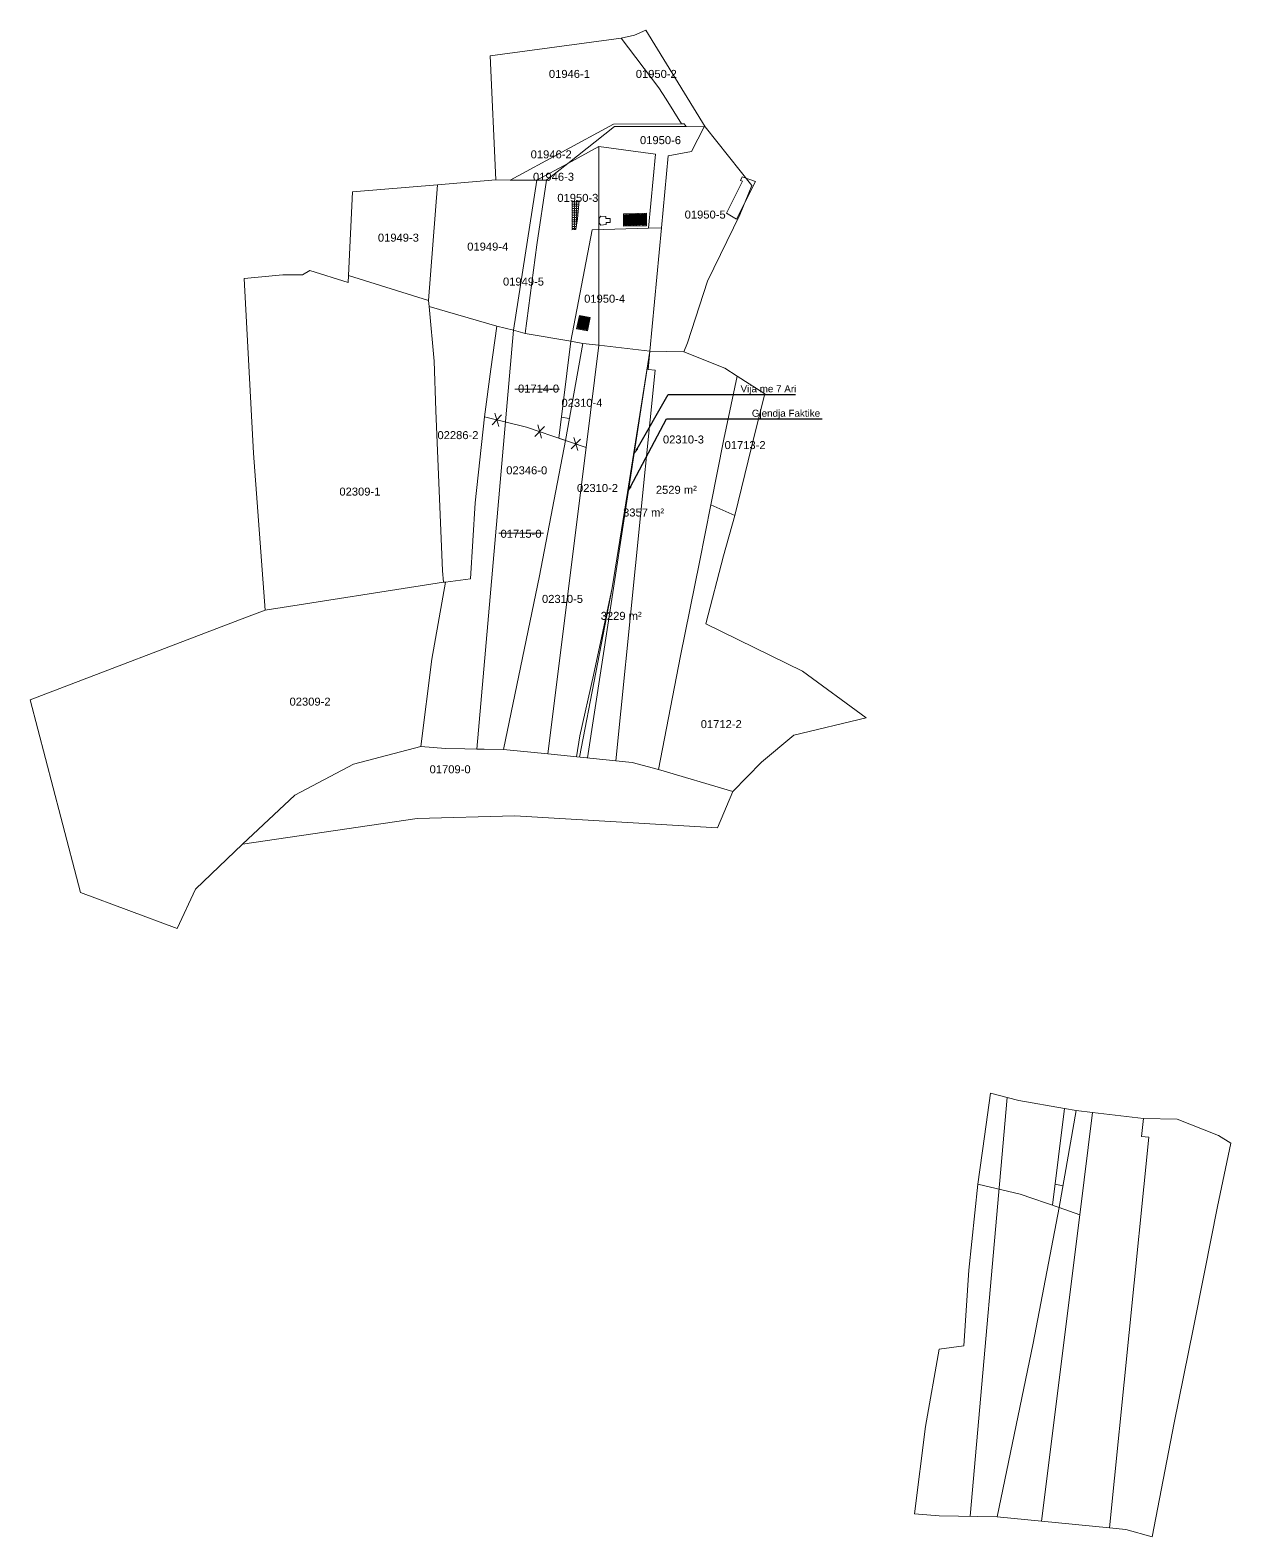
# Model space of a CAD drawing. Header units: metres. Extents: x 7518859 to 7519712, y 4697831 to 4698456.
# Drawn here: x 7518859.1 to 7519234.2, y 4697862.3 to 4698333 of the extents above; entities that cross this region are included whole.
import ezdxf
from ezdxf import colors
from ezdxf.entities.mleader import LeaderData, LeaderLine
from ezdxf.math import Vec2, Vec3

# ---------------------------------------------------------------- set-up
doc = ezdxf.new("R2010")
doc.units = ezdxf.units.M
doc.layers.add('beton', color=7, linetype='Continuous', lineweight=0, true_color=0x74888b)
for name, color, linetype, lineweight in [('bunari', 4, 'Continuous', 0), ('koshi', 33, 'Continuous', 0), ('ndarje v3', 5, 'Continuous', 0), ('Ndarjet', 1, 'Continuous', 0), ('Nr Parceles Baze', 7, 'Continuous', 0), ('Nr-Kojshi', 251, 'Continuous', 0), ('objekt', 42, 'Continuous', 0), ('Parc-Kojshi', 251, 'Continuous', 0), ('Parc-Re', 1, 'Continuous', 0), ('Parcela Baze', 7, 'Continuous', 0), ('symbol', 1, 'Continuous', 0)]:
    doc.layers.add(name, color=color, linetype=linetype, lineweight=lineweight)
doc.styles.get("Standard").update_dxf_attribs({"font": 'arial.ttf'})

msp = doc.modelspace()

# ---------------------------------------------------------------- hatches: boundary and pattern name
at = {"layer": 'beton'}
h = msp.add_hatch(dxfattribs=at)
h.set_pattern_fill('ANGLE', color=256, scale=0.1)
h.set_pattern_definition([(0, (0, 0), (0, 0.6985), [0.508, -0.1905]), (90, (0, 0), (-0.6985, 4e-17), [0.508, -0.1905])])
h.paths.add_polyline_path([(7519030.645, 4698279.743), (7519028.288, 4698279.743), (7519028.288, 4698270.631), (7519029.591, 4698270.639), (7519030.03, 4698274.051)])
at = {"layer": 'koshi'}
h = msp.add_hatch(dxfattribs=at)
h.set_pattern_fill('ANSI37', color=256, scale=0.1)
h.set_pattern_definition([(45, (5.7915, 30.6241), (-0.224506403027, 0.224506403027), []), (135, (5.7915, 30.6241), (-0.224506403027, -0.224506403027), [])])
h.paths.add_polyline_path([(7519051.486, 4698275.556), (7519044.672, 4698275.381), (7519044.672, 4698271.885), (7519051.448, 4698272.06)])
h = msp.add_hatch(dxfattribs=at)
h.set_pattern_fill('ANSI37', color=256, scale=0.1)
h.set_pattern_definition([(45, (-8.57888, -2.4212), (-0.224506403027, 0.224506403027), []), (135, (-8.57888, -2.4212), (-0.224506403027, -0.224506403027), [])])
h.paths.add_polyline_path([(7519033.846, 4698243.06), (7519030.831, 4698243.629), (7519030.031, 4698239.839), (7519033.038, 4698239.284)])

# ---------------------------------------------------------------- linework, layer by layer
at = {"layer": 'beton', "elevation": 653.562, "flags": 128}
msp.add_lwpolyline([(7519028.288, 4698270.631), (7519029.591, 4698270.639), (7519030.03, 4698274.051), (7519030.645, 4698279.743)], dxfattribs=at)
at = {"layer": 'bunari', "elevation": 653.854}
msp.add_lwpolyline([(7519036.865, 4698272.637), (7519037.403, 4698272.038), (7519039.054, 4698272.294), (7519039.015, 4698272.86), (7519040.331, 4698272.882), (7519040.268, 4698274.123), (7519038.952, 4698274.101), (7519038.94, 4698274.769), (7519037.389, 4698274.855), (7519036.875, 4698274.235), (7519036.865, 4698272.636)], dxfattribs=at)
at = {"layer": 'koshi', "flags": 128}
for points in [[(7519044.472, 4698271.68), (7519044.472, 4698275.576), (7519051.688, 4698275.761), (7519051.646, 4698271.865)], [(7519033.193, 4698239.052), (7519034.084, 4698243.218), (7519030.676, 4698243.862), (7519029.793, 4698239.68)]]:
    msp.add_lwpolyline(points, close=True, dxfattribs=at)
at = {"layer": 'ndarje v3', "flags": 128}
msp.add_lwpolyline([(7519036.788, 4698296.595), (7519036.788, 4698234.528)], dxfattribs=at)
at = {"layer": 'Ndarjet', "flags": 128}
for points in [[(7519010.1, 4698239.193), (7518998.586, 4698108.396)], [(7519028.006, 4698235.761), (7519024.229, 4698205.523)], [(7519164.327, 4697999.531), (7519152.813, 4697868.735)], [(7519182.233, 4697996.099), (7519178.456, 4697965.862)]]:
    msp.add_lwpolyline(points, dxfattribs=at)
at = {"layer": 'Ndarjet', "elevation": 652.111, "flags": 128}
for points in [[(7519025.049, 4698212.086), (7519027.518, 4698211.614)], [(7519179.276, 4697972.424), (7519181.745, 4697971.952)]]:
    msp.add_lwpolyline(points, dxfattribs=at)
at = {"layer": 'objekt', "flags": 128}
for points, elevation in [([(7519076.592, 4698275.819), (7519081.631, 4698285.792)], 659.612), ([(7519079.724, 4698273.95), (7519085.641, 4698285.66)], 659.612), ([(7519081.009, 4698286.009), (7519081.511, 4698287.103)], 660.455), ([(7519081.009, 4698286.009), (7519081.631, 4698285.792)], 660.469), ([(7519081.511, 4698287.103), (7519085.641, 4698285.66)], 660.455), ([(7519079.724, 4698273.95), (7519076.592, 4698275.819)], 659.612)]:
    msp.add_lwpolyline(points, dxfattribs=dict(at, elevation=elevation))
at = {"layer": 'Parc-Kojshi'}
for points in [[(7519062.527, 4698303.744), (7519057.739, 4698311.419), (7519055.522, 4698314.972), (7519043.682, 4698330.465), (7519047.899, 4698331.362), (7519051.44, 4698332.968), (7519069.981, 4698302.809), (7519069.676, 4698302.811), (7519064.068, 4698302.843), (7519063.401, 4698303.747), (7519062.527, 4698303.744)], [(7519057.739, 4698311.419), (7519062.527, 4698303.744), (7519041.308, 4698303.584), (7519009.041, 4698286.147), (7519004.544, 4698286.16), (7519002.809, 4698324.894), (7519043.682, 4698330.465), (7519055.522, 4698314.972), (7519057.739, 4698311.419)], [(7519027.04, 4698291.327), (7519017.411, 4698286.124), (7519009.041, 4698286.147), (7519041.308, 4698303.584), (7519062.527, 4698303.744), (7519063.401, 4698303.747), (7519064.068, 4698302.843), (7519041.628, 4698302.844), (7519027.04, 4698291.327)], [(7519069.676, 4698302.811), (7519065.652, 4698295.033), (7519058.412, 4698293.744), (7519056.293, 4698271.185), (7519052.266, 4698271.081), (7519054.444, 4698294.267), (7519036.788, 4698296.595), (7519027.04, 4698291.327), (7519041.628, 4698302.844), (7519064.068, 4698302.843), (7519069.676, 4698302.811)], [(7519056.293, 4698271.185), (7519058.412, 4698293.744), (7519065.652, 4698295.033), (7519069.676, 4698302.811), (7519069.981, 4698302.809), (7519084.508, 4698284.451), (7519080.838, 4698275.312), (7519070.647, 4698254.525), (7519064.496, 4698235.286), (7519063.256, 4698232.446), (7519052.676, 4698232.686), (7519056.293, 4698271.185)], [(7519017.411, 4698286.124), (7519027.04, 4698291.327), (7519020.438, 4698286.115), (7519017.411, 4698286.124)], [(7519017.411, 4698286.124), (7519010.1, 4698239.193), (7519004.914, 4698240.543), (7518983.72, 4698246.63), (7518983.555, 4698248.467), (7518986.361, 4698284.637), (7519004.544, 4698286.16), (7519009.041, 4698286.147), (7519017.411, 4698286.124)], [(7519010.1, 4698239.193), (7519017.411, 4698286.124), (7519020.438, 4698286.115), (7519017.407, 4698265.946), (7519013.766, 4698238.238), (7519010.1, 4698239.193)], [(7518986.361, 4698284.637), (7518983.555, 4698248.467), (7518958.517, 4698256.32), (7518959.738, 4698282.408), (7518986.361, 4698284.637)], [(7518988.21, 4698160.47), (7518932.503, 4698151.825), (7518928.807, 4698200.847), (7518925.893, 4698255.415), (7518938.027, 4698256.505), (7518944.12, 4698256.574), (7518946.477, 4698257.904), (7518958.416, 4698254.159), (7518958.517, 4698256.32), (7518983.555, 4698248.467), (7518983.72, 4698246.63), (7518985.26, 4698229.59), (7518985.79, 4698214.19), (7518987.95, 4698164.088), (7518988.21, 4698160.47)], [(7519052.676, 4698232.686), (7519052.107, 4698227.006), (7519054.309, 4698226.785), (7519042.092, 4698104.732), (7519020.859, 4698106.857), (7519032.801, 4698202.574), (7519036.788, 4698234.528), (7519052.676, 4698232.686)], [(7519042.092, 4698104.732), (7519054.309, 4698226.785), (7519052.107, 4698227.006), (7519052.676, 4698232.686), (7519063.256, 4698232.446), (7519076.146, 4698227.376), (7519079.99, 4698224.9), (7519075.77, 4698205.15), (7519071.732, 4698184.635), (7519068.22, 4698166.79), (7519062.23, 4698137.55), (7519055.38, 4698101.95), (7519047.188, 4698104.222), (7519042.092, 4698104.732)], [(7519071.732, 4698184.635), (7519075.77, 4698205.15), (7519079.99, 4698224.9), (7519088.645, 4698219.316), (7519085.515, 4698206.966), (7519079.224, 4698181.308), (7519071.732, 4698184.635)], [(7519055.38, 4698101.95), (7519062.23, 4698137.55), (7519068.22, 4698166.79), (7519071.732, 4698184.635), (7519079.224, 4698181.308), (7519075.694, 4698168.718), (7519070.183, 4698147.47), (7519100.372, 4698132.709), (7519120.232, 4698118.099), (7519097.702, 4698112.76), (7519087.611, 4698104.321), (7519078.571, 4698095.142), (7519055.38, 4698101.95)], [(7518932.503, 4698151.825), (7518988.21, 4698160.47), (7518988.85, 4698160.573), (7518984.592, 4698136.434), (7518981.171, 4698109.165), (7518960.141, 4698103.706), (7518941.741, 4698093.997), (7518925.36, 4698078.649), (7518910.77, 4698064.61), (7518904.95, 4698052.33), (7518874.75, 4698063.54), (7518868.61, 4698087.07), (7518859.057, 4698123.805), (7518926.654, 4698149.594), (7518932.503, 4698151.825)], [(7519078.571, 4698095.142), (7519073.801, 4698083.772), (7519010.481, 4698087.525), (7518979.95, 4698086.716), (7518925.36, 4698078.649), (7518941.741, 4698093.997), (7518960.141, 4698103.706), (7518981.171, 4698109.165), (7518988.851, 4698108.565), (7519006.922, 4698108.252), (7519020.859, 4698106.857), (7519042.092, 4698104.732), (7519047.188, 4698104.222), (7519055.38, 4698101.95), (7519078.571, 4698095.142)], [(7519206.903, 4697993.024), (7519206.334, 4697987.344), (7519208.536, 4697987.123), (7519196.319, 4697865.07), (7519175.086, 4697867.195), (7519187.028, 4697962.912), (7519191.015, 4697994.866), (7519206.903, 4697993.024)], [(7519196.319, 4697865.07), (7519208.536, 4697987.123), (7519206.334, 4697987.344), (7519206.903, 4697993.024), (7519217.483, 4697992.784), (7519230.373, 4697987.714), (7519234.217, 4697985.238), (7519229.997, 4697965.488), (7519225.959, 4697944.973), (7519222.447, 4697927.128), (7519216.457, 4697897.888), (7519209.607, 4697862.288), (7519201.415, 4697864.56), (7519196.319, 4697865.07)]]:
    msp.add_lwpolyline(points, close=True, dxfattribs=at)
at = {"layer": 'Parc-Re'}
for points in [[(7519026.305, 4698204.809), (7519018.253, 4698162.481), (7519006.922, 4698108.252), (7518988.851, 4698108.565), (7518981.171, 4698109.165), (7518984.592, 4698136.434), (7518988.85, 4698160.573), (7518996.602, 4698161.574), (7518998.144, 4698185.281), (7519000.975, 4698212.18), (7519003.006, 4698227.059), (7519004.914, 4698240.543), (7519010.1, 4698239.193), (7519013.766, 4698238.238), (7519028.006, 4698235.761), (7519031.706, 4698235.117)], [(7519180.532, 4697965.147), (7519172.48, 4697922.819), (7519161.149, 4697868.59), (7519143.078, 4697868.903), (7519135.398, 4697869.503), (7519138.819, 4697896.772), (7519143.077, 4697920.911), (7519150.829, 4697921.912), (7519152.371, 4697945.619), (7519155.202, 4697972.518), (7519157.233, 4697987.397), (7519159.141, 4698000.881), (7519164.327, 4697999.531), (7519167.993, 4697998.576), (7519182.233, 4697996.099), (7519185.933, 4697995.455)]]:
    msp.add_lwpolyline(points, close=True, dxfattribs=at)
at = {"layer": 'Parc-Re', "flags": 128}
msp.add_lwpolyline([(7519010.1, 4698239.193), (7519013.766, 4698238.238), (7519028.006, 4698235.761), (7519024.229, 4698205.523), (7519032.801, 4698202.574), (7519020.859, 4698106.857), (7519006.922, 4698108.252), (7518998.586, 4698108.396)], close=True, dxfattribs=at)
at = {"layer": 'Parc-Re', "elevation": 664.317, "flags": 128}
for points in [[(7519029.734, 4698105.969), (7519030.762, 4698112.567), (7519035.076, 4698131.459), (7519040.945, 4698158.752), (7519045.706, 4698188.575), (7519052.676, 4698232.686)], [(7519040.945, 4698158.752), (7519030.733, 4698105.869)]]:
    msp.add_lwpolyline(points, dxfattribs=at)
at = {"layer": 'Parc-Re', "color": 3, "elevation": 664.317, "flags": 128}
msp.add_lwpolyline([(7519033.193, 4698105.623), (7519052.676, 4698232.686)], dxfattribs=at)
at = {"layer": 'Parcela Baze'}
for points in [[(7519027.04, 4698291.327), (7519036.788, 4698296.595), (7519054.444, 4698294.267), (7519052.266, 4698271.081), (7519034.623, 4698270.626), (7519028.006, 4698235.761), (7519013.766, 4698238.238), (7519017.407, 4698265.946), (7519020.438, 4698286.115), (7519027.04, 4698291.327)], [(7519052.266, 4698271.081), (7519056.293, 4698271.185), (7519052.676, 4698232.686), (7519036.788, 4698234.528), (7519031.706, 4698235.117), (7519028.006, 4698235.761), (7519034.623, 4698270.626), (7519052.266, 4698271.081)], [(7519000.975, 4698212.18), (7518998.144, 4698185.281), (7518996.602, 4698161.574), (7518988.85, 4698160.573), (7518988.21, 4698160.47), (7518987.95, 4698164.088), (7518985.79, 4698214.19), (7518985.26, 4698229.59), (7518983.72, 4698246.63), (7519004.914, 4698240.543), (7519003.006, 4698227.059), (7519000.975, 4698212.18)], [(7519026.305, 4698204.809), (7519014.155, 4698208.989), (7519000.975, 4698212.18), (7519003.006, 4698227.059), (7519004.914, 4698240.543), (7519010.1, 4698239.193), (7519013.766, 4698238.238), (7519028.006, 4698235.761), (7519031.706, 4698235.117), (7519026.305, 4698204.809)], [(7519032.801, 4698202.574), (7519026.305, 4698204.809), (7519031.706, 4698235.117), (7519036.788, 4698234.528), (7519032.801, 4698202.574)], [(7519006.922, 4698108.252), (7518988.851, 4698108.565), (7518981.171, 4698109.165), (7518984.592, 4698136.434), (7518988.85, 4698160.573), (7518996.602, 4698161.574), (7518998.144, 4698185.281), (7519000.975, 4698212.18), (7519014.155, 4698208.989), (7519026.305, 4698204.809), (7519018.253, 4698162.481), (7519006.922, 4698108.252)], [(7519026.305, 4698204.809), (7519032.801, 4698202.574), (7519020.859, 4698106.857), (7519006.922, 4698108.252), (7519018.253, 4698162.481), (7519026.305, 4698204.809)], [(7519187.028, 4697962.912), (7519180.532, 4697965.147), (7519185.933, 4697995.455), (7519191.015, 4697994.866), (7519187.028, 4697962.912)], [(7519161.149, 4697868.59), (7519143.078, 4697868.903), (7519135.398, 4697869.503), (7519138.819, 4697896.772), (7519143.077, 4697920.911), (7519150.829, 4697921.912), (7519152.371, 4697945.619), (7519155.202, 4697972.518), (7519168.382, 4697969.327), (7519180.532, 4697965.147), (7519172.48, 4697922.819), (7519161.149, 4697868.59)], [(7519180.532, 4697965.147), (7519187.028, 4697962.912), (7519175.086, 4697867.195), (7519161.149, 4697868.59), (7519172.48, 4697922.819), (7519180.532, 4697965.147)]]:
    msp.add_lwpolyline(points, close=True, dxfattribs=at)
at = {"layer": 'symbol', "flags": 128}
for points in [[(7519010.536, 4698220.828), (7519024.422, 4698220.828)], [(7519003.401, 4698209.696), (7519006.338, 4698212.779)], [(7519004.268, 4698213.28), (7519005.47, 4698209.195)], [(7519016.786, 4698206.037), (7519019.724, 4698209.12)], [(7519017.654, 4698209.621), (7519018.856, 4698205.536)], [(7519028.952, 4698205.734), (7519030.154, 4698201.649)], [(7519028.084, 4698202.15), (7519031.022, 4698205.233)], [(7519005.497, 4698175.794), (7519019.477, 4698175.794)]]:
    msp.add_lwpolyline(points, dxfattribs=at)

# ---------------------------------------------------------------- texts
at = {"layer": 'Nr Parceles Baze'}
for s, p in [('01950-3', (7519023.782, 4698279.323)), ('01950-4', (7519032.152, 4698247.822)), ('01714-0', (7519011.499, 4698219.746)), ('02310-4', (7519025.066, 4698215.304)), ('02286-2', (7518986.321, 4698205.204)), ('01715-0', (7519006.026, 4698174.389)), ('02310-5', (7519018.984, 4698154.049))]:
    msp.add_text(s, height=2.5, dxfattribs=at).set_placement(p)
at = {"layer": 'Nr-Kojshi'}
for s, p in [('01946-1', (7519021.142, 4698318.041)), ('01950-2', (7519048.286, 4698318.041)), ('01950-6', (7519049.601, 4698297.353)), ('01946-2', (7519015.445, 4698292.912)), ('01946-3', (7519016.174, 4698285.91)), ('01950-5', (7519063.559, 4698274.099)), ('01949-3', (7518967.71, 4698266.89)), ('01949-4', (7518995.627, 4698264.099)), ('01949-5', (7519006.794, 4698253.17)), ('02310-3', (7519056.769, 4698203.843)), ('01713-2', (7519076.033, 4698202.093)), ('02309-1', (7518955.684, 4698187.565)), ('02310-2', (7519029.914, 4698188.68)), ('2529 m²', (7519054.557, 4698188.123)), ('02309-2', (7518940.108, 4698121.951)), ('01712-2', (7519068.582, 4698114.932)), ('01709-0', (7518983.87, 4698100.821))]:
    msp.add_text(s, height=2.5, dxfattribs=at).set_placement(p)
at = {"layer": 'Parc-Re'}
for s, p in [('02346-0', (7519007.81, 4698194.217)), ('3357 m²', (7519044.323, 4698181.033))]:
    msp.add_text(s, height=2.5, dxfattribs=at).set_placement(p)
at = {"layer": 'Parc-Re', "color": 3}
msp.add_text('3229 m²', height=2.5, dxfattribs=at).set_placement((7519037.323, 4698148.752))

# ---------------------------------------------------------------- leaders
ml = msp.add_multileader_mtext('Standard', dxfattribs=at)
ml.set_content('Vija me 7 Ari', color=3)
ml.set_leader_properties()
ml.build(insert=Vec2(0, 0))
ml.multileader.update_dxf_attribs({"text_left_attachment_type": 6, "text_right_attachment_type": 6, "dogleg_length": 0.36, "arrow_head_size": 2})
ctx = ml.context
ctx.base_point, ctx.char_height, ctx.arrow_head_size, ctx.landing_gap_size, ctx.plane_origin = Vec3(7519080.722, 4698219.194, 664.317), 2.2, 2, 0.3, Vec3(7519047.746, 4698200.536, 664.317)
ctx.left_attachment, ctx.right_attachment = 6, 6
notes = []
notes.append((ctx, [(0, (1, 1, 0), (7519080.362, 4698219.194, 664.317), (1, 0), 0.36, [(0, [(7519047.733, 4698200.449, 664.317), (7519058.44, 4698219.194, 664.317)], 0, [])])]))
ctx.mtext.insert, ctx.mtext.flow_direction = Vec3(7519081.022, 4698222.04, 664.317), 5
at = {"layer": 'Parc-Re'}
ml = msp.add_multileader_mtext('Standard', dxfattribs=at)
ml.set_content('Gjendja Faktike', color=256)
ml.set_leader_properties()
ml.build(insert=Vec2(0, 0))
ml.multileader.update_dxf_attribs({"text_left_attachment_type": 6, "text_right_attachment_type": 6, "dogleg_length": 0.36, "arrow_head_size": 2})
ctx = ml.context
ctx.base_point, ctx.char_height, ctx.arrow_head_size, ctx.landing_gap_size, ctx.plane_origin = Vec3(7519084.244, 4698211.542, 664.317), 2.2, 2, 0.3, Vec3(7519045.706, 4698188.575, 664.317)
ctx.left_attachment, ctx.right_attachment = 6, 6
notes.append((ctx, [(0, (1, 1, 0), (7519083.884, 4698211.542, 664.317), (1, 0), 0.36, [(0, [(7519045.706, 4698188.575, 664.317), (7519057.852, 4698211.542, 664.317)], 0, [])])]))
ctx.mtext.insert, ctx.mtext.flow_direction = Vec3(7519084.544, 4698214.389, 664.317), 5
for ctx, leaders in notes:
    for number, flags, end, landing, length, lines in leaders:
        leader = LeaderData()
        leader.index, (leader.has_last_leader_line, leader.has_dogleg_vector, leader.attachment_direction) = number, flags
        leader.last_leader_point, leader.dogleg_vector, leader.dogleg_length = Vec3(end), Vec3(landing), length
        for number, points, colour, breaks in lines:
            line = LeaderLine()
            line.index, line.vertices, line.color, line.breaks = number, Vec3.list(points), colors.encode_raw_color(colour), breaks
            leader.lines.append(line)
        ctx.leaders.append(leader)

doc.saveas('drawing.dxf')
